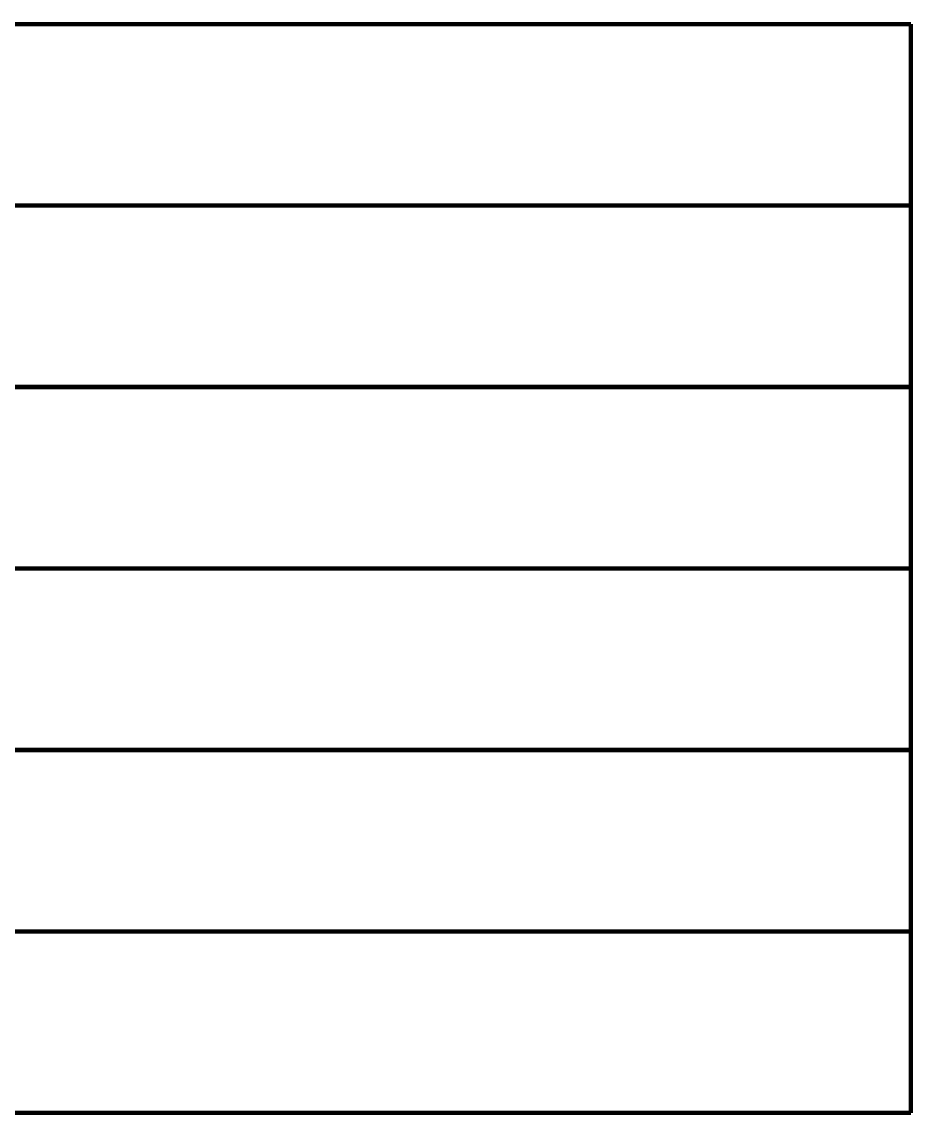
# Model space of a CAD drawing. Extents: x 0 to 13284, y 0 to 3969.
# Drawn here: x 12492 to 13284, y 2996 to 3969 of the extents above; entities that cross this region are included whole.
import ezdxf

# ---------------------------------------------------------------- set-up
doc = ezdxf.new("R2010")
doc.units = 0
doc.layers.add('DRILL_SYMBOLS', color=255, linetype='CONTINUOUS')

msp = doc.modelspace()

# ---------------------------------------------------------------- linework, layer by layer
at = {"layer": 'DRILL_SYMBOLS', "color": 7, "const_width": 3.937008}
for points in [[(13281.884016, 3966.692913), (7116.299213, 3966.692913)], [(13281.884016, 2998.188976), (13281.884016, 3966.692913)], [(7116.299213, 3805.275591), (13281.884016, 3805.275591)], [(7116.299213, 3643.858268), (13281.884016, 3643.858268)], [(13281.884016, 3643.858268), (13281.884016, 2998.188976)], [(7116.299213, 3482.440945), (13281.884016, 3482.440945)], [(7116.299213, 3321.023622), (13281.884016, 3321.023622)], [(7116.299213, 3159.606299), (13281.884016, 3159.606299)], [(7116.299213, 2998.188976), (13281.884016, 2998.188976)]]:
    msp.add_lwpolyline(points, dxfattribs=at)

doc.saveas('drawing.dxf')
